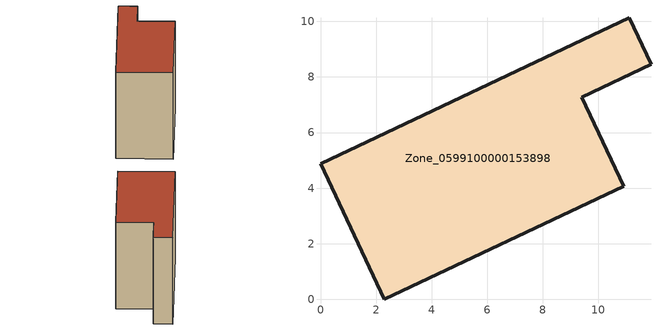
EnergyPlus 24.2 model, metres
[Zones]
Zone_0599100000153898
 floor ground (C_G): 0,4.88 11.1,10.13 11.89,8.45 9.4,7.27 10.91,4.07 2.3,0 z0
 wall outside (C_F): 2.3,0 10.91,4.07 9.4,7.27 11.89,8.45 11.1,10.13 0,4.88 2.3,0 z0:9.31
 roof outside (C_R): 11.1,10.13 0,4.88 2.3,0 10.91,4.07 9.4,7.27 11.89,8.45 z9.31
[BUILDING]
Pand.0599100000153898: North Axis=0; Terrain=City; Loads Convergence Tolerance Value=0.04; Temperature Convergence Tolerance Value=0.4; Solar Distribution=FullExterior; Maximum Number of Warmup Days=25; Minimum Number of Warmup Days=1
[Site:Location]
Rotterdam.The.Hague.AP_ZH_NLD Design_Conditions: Latitude=51.96; Longitude=4.45; Time Zone=1; Elevation=-4.5
[SITE:GROUNDTEMPERATURE:BUILDINGSURFACE]
18, 18, 18, 18, 18, 18, 18, 18, 18, 18, 18, 18
[MATERIAL] Thermal Absorptance=0.9; Solar Absorptance=0.7; Visible Absorptance=0.7
Name | Roughness | Thickness | Conductivity | Density | Specific Heat
G.TI.1975-1991 | MediumSmooth | 0.15 | 0.288461 | 540 | 1210
F.TI.1975-1991 | Rough | 0.3 | 0.230769 | 1920 | 840
R.TI.1975-1991 | MediumRough | 0.2 | 0.153846 | 1500 | 1000
[CONSTRUCTION]
C_G: G.TI.1975-1991
C_F: F.TI.1975-1991
C_R: R.TI.1975-1991
[ZONE]
Zone_0599100000153898: Type=1; Multiplier=1; Ceiling Height=Autocalculate; Volume=Autocalculate; Floor Area=autocalculate; Part of Total Floor Area=Yes
[ZONEINFILTRATION:DESIGNFLOWRATE]
Infil_Zone_0599100000153898: Zone or ZoneList or Space or SpaceList=Zone_0599100000153898; Schedule=AlwaysOn; Design Flow Rate Calculation Method=Flow/Area; Flow Rate per Floor Area=0.003; Constant Term Coefficient=1; Temperature Term Coefficient=0; Velocity Term Coefficient=0; Velocity Squared Term Coefficient=0
[HVACTEMPLATE:ZONE:IDEALLOADSAIRSYSTEM]
Zone_0599100000153898: Maximum Heating Supply Air Temperature=50; Minimum Cooling Supply Air Temperature=13; Maximum Heating Supply Air Humidity Ratio=0.0156; Minimum Cooling Supply Air Humidity Ratio=0.0077; Heating Limit=NoLimit; Cooling Limit=NoLimit; Dehumidification Control Type=ConstantSensibleHeatRatio; Cooling Sensible Heat Ratio=0.7; Dehumidification Setpoint=60; Humidification Control Type=None; Humidification Setpoint=30; Outdoor Air Method=None; Outdoor Air Flow Rate per Person=0.00944; Outdoor Air Flow Rate per Zone Floor Area=0; Outdoor Air Flow Rate per Zone=0; Demand Controlled Ventilation Type=None; Outdoor Air Economizer Type=NoEconomizer; Heat Recovery Type=None; Sensible Heat Recovery Effectiveness=0.7; Latent Heat Recovery Effectiveness=0.65
[ZONECONTROL:THERMOSTAT]
ThermostatControl_Zone_0599100000153898: Zone or ZoneList=Zone_0599100000153898; Control Type Schedule=DualSetpointControlType; Control 1=Thermostat_Zone_0599100000153898; Temperature Difference Between Cutout And Setpoint=0
[THERMOSTATSETPOINT:DUALSETPOINT]
Thermostat_Zone_0599100000153898: Heating Setpoint Temperature Schedule=HeatingSetpoint_Zone_0599100000153898; Cooling Setpoint Temperature Schedule=CoolingSetpoint_Zone_0599100000153898
[SCHEDULE:COMPACT]
HeatingSetpoint_Zone_0599100000153898: Through: 12/31, For: AllDays, Until: 24:00, 21
CoolingSetpoint_Zone_0599100000153898: Through: 12/31, For: AllDays, Until: 24:00, 24
DualSetpointControlType: Through: 12/31, For: AllDays, Until: 24:00, 4
AlwaysOn: Through: 12/31, For: AllDays, Until: 24:00, 1
